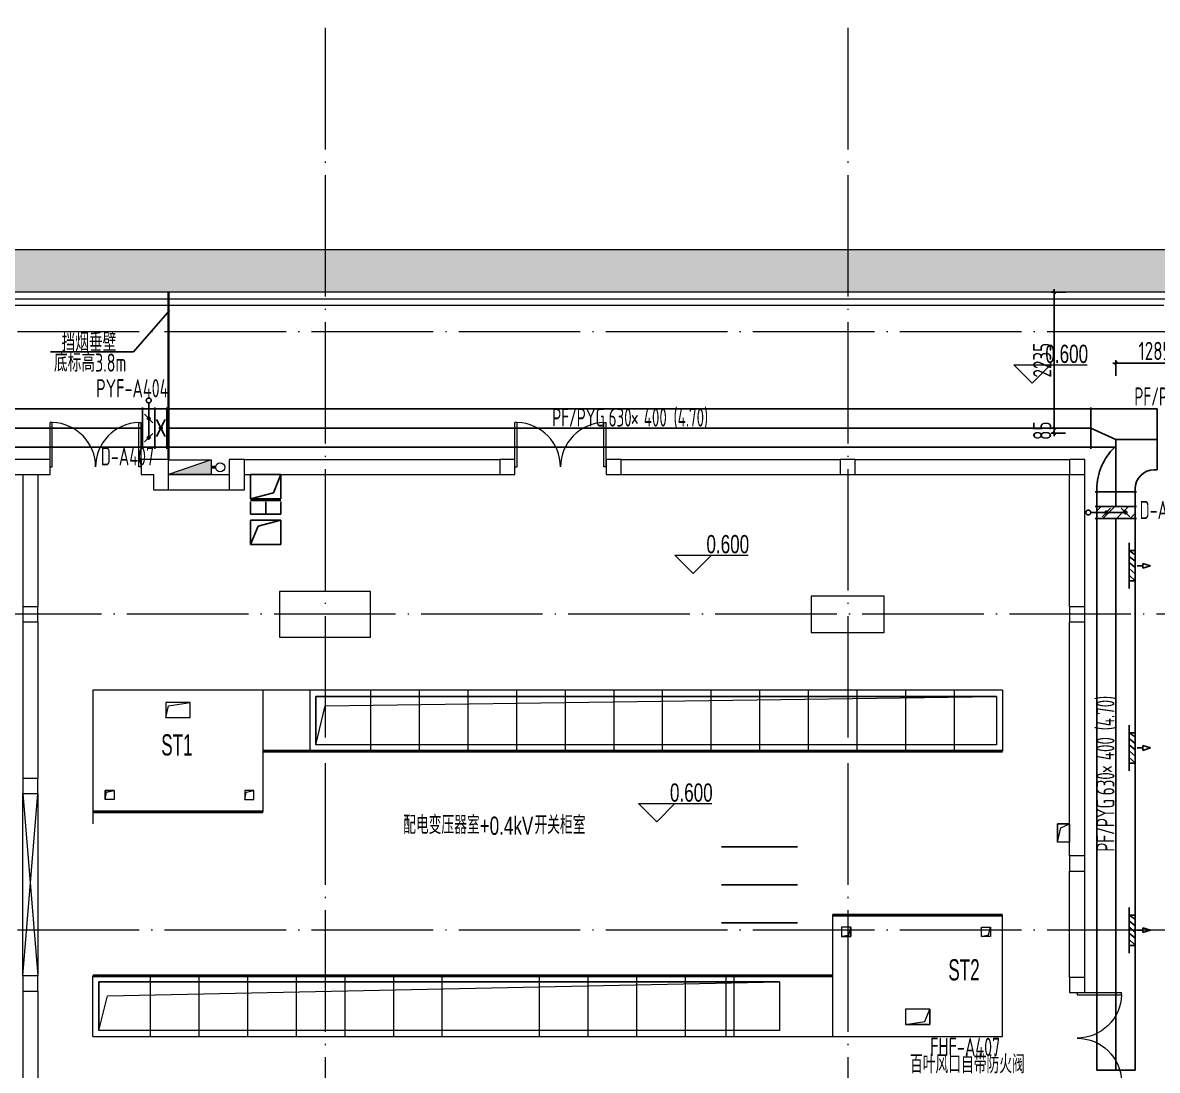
# Model space of a CAD drawing. Extents: x 13114849 to 13479250, y 160225 to 278773.
# Drawn here: x 13210922 to 13229592, y 192405 to 209646 of the extents above; entities that cross this region are included whole.
import ezdxf

# ---------------------------------------------------------------- set-up
doc = ezdxf.new("R2010")
doc.units = 0
doc.header["$LTSCALE"] = 1000
doc.header["$MEASUREMENT"] = 0
doc.linetypes.add('CENTER2', pattern=[28.575, 19.05, -3.175, 3.175, -3.175])
doc.linetypes.add('DOTE', pattern=[2.42, 2, -0.2, 0.02, -0.2])
for name, color, linetype in [('DUCT-X-P标注', 7, 'Continuous'), ('DUCT-X-P风口', 7, 'Continuous'), ('DUCT-X-S标注', 7, 'Continuous'), ('DUCT-X-YP中心线', 5, 'CENTER2'), ('DUCT-X-YP标注', 7, 'Continuous'), ('DUCT-X-YP法兰', 2, 'Continuous'), ('DUCT-X-YP管', 31, 'Continuous'), ('DUCT-X-YP管端线', 2, 'Continuous'), ('DUCT-X-YP阀门', 7, 'Continuous'), ('Hvac-Hide', 8, 'Continuous')]:
    doc.layers.add(name, color=color, linetype=linetype)
doc.layers.add('建筑底图', color=8, linetype='Continuous', lineweight=13)
doc.styles.add('67', font='gbenor.shx', dxfattribs={"width": 0.7, "bigfont": 'hztxt.shx'})
doc.styles.add('C', font='HZTXT_E', dxfattribs={"width": 0.7, "bigfont": 'HZTXT'})
doc.styles.add('du', font='gbenor.shx', dxfattribs={"width": 0.8, "bigfont": 'hztxt.shx'})
doc.dimstyles.new('67', dxfattribs={"dimscale": 100, "dimtxt": 3, "dimasz": 0.5, "dimexe": 0.5, "dimexo": 2, "dimgap": 0.5, "dimtad": 2, "dimdec": 0, "dimrnd": 5, "dimzin": 0, "dimdsep": 46, "dimtxsty": 'du', "dimblk": 'ARCHTICK', "dimcen": 0, "dimdle": 0.5, "dimclrd": 256, "dimclre": 256, "dimclrt": 256, "dimazin": 0, "dimtfac": 1, "dimtdec": 0, "dimtix": 1, "dimtmove": 2, "dimatfit": 3, "dimfxl": 1, "dimtolj": 1, "dimtzin": 0, "dimlwd": -1, "dimlwe": -1, "dimarcsym": 0})

# ---------------------------------------------------------------- blocks, each defined once
blk = doc.blocks.new('$风口$00000154')
for p, q in [((150, 300), (150, -300)), ((0, 200), (150, 200)), ((0, 200), (0, -200)), ((0, 197), (150, 123)), ((-194, 31), (-378, 0)), ((-194, -31), (-194, 31)), ((0, 106), (150, 37)), ((0, 24), (150, -43)), ((-194, -31), (-378, 0)), ((-50, 0), (-194, 0)), ((0, -59), (150, -123)), ((0, -145), (145, -200)), ((0, -200), (150, -200))]:
    blk.add_line(p, q)
blk = doc.blocks.new('_ArchTick')
at = {"color": 0, "linetype": 'ByBlock', "const_width": 0.4}
blk.add_lwpolyline([(-0.5, -0.5), (0.5, 0.5)], dxfattribs=at)
blk = doc.blocks.new('*D117')
at = {"layer": 'DUCT-X-YP标注', "transparency": 16777216}
for p, q in [((13228912, 203836), (13228912, 204094)), ((13230197, 203836), (13230197, 204094)), ((13228862, 204044), (13230247, 204044))]:
    blk.add_line(p, q, dxfattribs=at)
at = {"layer": 'DUCT-X-YP标注', "transparency": 16777216, "xscale": 50, "yscale": 50, "zscale": 50, "rotation": 180}
blk.add_blockref('_ArchTick', (13228912, 204044), dxfattribs=at)
at = {"layer": 'DUCT-X-YP标注', "transparency": 16777216, "xscale": 50, "yscale": 50, "zscale": 50}
blk.add_blockref('_ArchTick', (13230197, 204044), dxfattribs=at)
at = {"layer": 'DUCT-X-YP标注', "transparency": 16777216, "insert": (13229555, 204244), "char_height": 300, "attachment_point": 5, "style": 'du'}
blk.add_mtext('\\A1;1285', dxfattribs=at)
blk = doc.blocks.new('*D116')
at = {"layer": 'DUCT-X-YP标注', "transparency": 16777216}
for p, q in [((13228082, 202974), (13227848, 202974)), ((13227898, 202974), (13227898, 203024)), ((13227898, 202974), (13227898, 202889)), ((13228081, 202889), (13227848, 202889)), ((13227898, 202889), (13227898, 202839))]:
    blk.add_line(p, q, dxfattribs=at)
at = {"layer": 'DUCT-X-YP标注', "transparency": 16777216, "xscale": 50, "yscale": 50, "zscale": 50}
for p, rotation in [((13227898, 202974), 270), ((13227898, 202889), 90)]:
    blk.add_blockref('_ArchTick', p, dxfattribs=dict(at, rotation=rotation))
at = {"layer": 'DUCT-X-YP标注', "transparency": 16777216, "insert": (13227698, 202931), "char_height": 300, "attachment_point": 5, "rotation": 90, "style": 'du'}
blk.add_mtext('\\A1;85', dxfattribs=at)
blk = doc.blocks.new('*D115')
at = {"layer": 'DUCT-X-YP标注', "transparency": 16777216}
for p, q in [((13228082, 205210), (13227848, 205210)), ((13227898, 205260), (13227898, 202924)), ((13228082, 202974), (13227848, 202974))]:
    blk.add_line(p, q, dxfattribs=at)
at = {"layer": 'DUCT-X-YP标注', "transparency": 16777216, "xscale": 50, "yscale": 50, "zscale": 50}
for p, rotation in [((13227898, 205210), 90), ((13227898, 202974), 270)]:
    blk.add_blockref('_ArchTick', p, dxfattribs=dict(at, rotation=rotation))
at = {"layer": 'DUCT-X-YP标注', "transparency": 16777216, "insert": (13227698, 204092), "char_height": 300, "attachment_point": 5, "rotation": 90, "style": 'du'}
blk.add_mtext('\\A1;2235', dxfattribs=at)
blk = doc.blocks.new('_FZH')
blk.add_lwpolyline([(-0.5, -0.5), (0.5, -0.5), (0.5, 0.5), (-0.5, 0.5)], close=True)
blk = doc.blocks.new('$DorLib2D$00000002')
for p, q in [((-0.5, 0), (-0.5, 0.4875)), ((-0.475, 0.4875), (-0.5, 0.4875)), ((-0.475, 0), (-0.475, 0.4875)), ((0.475, 0), (0.475, 0.4875)), ((0.475, 0.4875), (0.5, 0.4875)), ((0.5, 0), (0.5, 0.4875)), ((-0.5, 0), (-0.475, 0)), ((0.5, 0), (0.475, 0))]:
    blk.add_line(p, q)
at = {"lineweight": 13}
for centre, start, end in [((-0.4875, 0), 0, 88.53072), ((0.4875, 0), 91.46928, 180)]:
    blk.add_arc(centre, 0.4875, start, end, dxfattribs=at)
blk = doc.blocks.new('3#消火栓')
at = {"ltscale": 3.5}
blk.add_hatch(color=256, dxfattribs=at).paths.add_polyline_path([(-350, 240), (-350, 0), (350, 240)])
blk.add_line((-350, 0), (350, 240))
blk.add_lwpolyline([(-350, 240), (350, 240), (350, 0), (-350, 0)], close=True)
at = {"const_width": 50}
blk.add_lwpolyline([(-350, 120), (-425, 120)], dxfattribs=at)
blk.add_circle((-500, 120), 75)

msp = doc.modelspace()

# ---------------------------------------------------------------- hatches: boundary and pattern name
at = {"layer": 'DUCT-X-YP管'}
h = msp.add_hatch(dxfattribs=at)
h.set_pattern_fill('ANSI31', color=8, scale=100)
h.set_pattern_definition([(45, (0, 0), (-112.2532015, 112.2532015), [])])
h.paths.add_polyline_path([(13229227.4, 201686.3), (13228597.4, 201686.3), (13228597.4, 201486.3), (13229227.4, 201486.3)])
at = {"layer": '建筑底图'}
h = msp.add_hatch(dxfattribs=at)
h.set_pattern_fill('钢筋混凝土', color=8, scale=100, style=0)
h.set_pattern_definition([(45, (793255.26, 8e-09), (-176.7766953, 176.7766953), []), (50, (793255.26, 8e-09), (717.260183, -62.752135), [75, -825]), (355, (793255.26, 8e-09), (-138.751334, 752.192134), [60, -660]), (100.4514, (793315, -5.2), (578.50938, 689.439542), [63.74019, -701.14211]), (46.1842, (793255.26, 200), (1067.24105, -165.519014), [112.5, -1237.5]), (96.6356, (793344.2, 186.2), (934.662706, 974.11787), [95.61029, -1051.713]), (351.1842, (793255.3, 200), (934.66195, 974.1186), [90, -990]), (21, (793355.26, 150), (596.907052, -402.61889), [75, -825]), (326, (793355.26, 150), (243.31533, 725.150045), [60, -660]), (71.4514, (793405, 116.45), (840.22263, 322.530497), [63.74019, -701.14211]), (37.5, (793255.26, 8e-09), (12.1598553, 332.893854), [0, -652, 0, -670, 0, -662.5]), (7.5, (793255.26, 8e-09), (263.069537, 394.411712), [0, -382, 0, -637, 0, -252.5]), (327.5, (793032.26, 8e-09), (533.822436, -22.554872), [0, -250, 0, -780, 0, -1035]), (317.5, (792932.26, 8e-09), (583.18617, 100.104982), [0, -325, 0, -518, 0, -735])])
h.paths.add_polyline_path([(13207597.4, 207459.5), (13191797.4, 207459.5), (13191797.4, 206759.5), (13206897.4, 206759.5), (13206897.4, 205209.5), (13237197.4, 205209.5), (13237197.4, 205909.5), (13207597.4, 205909.5)])

# ---------------------------------------------------------------- linework, layer by layer
at = {"layer": 'DUCT-X-S标注', "const_width": 35}
msp.add_lwpolyline([(13213322.4, 205209.5), (13213322.4, 202459.5)], dxfattribs=at)
at = {"layer": 'DUCT-X-S标注'}
msp.add_lwpolyline([(13211381.6, 204227.3), (13212744.3, 204227.3), (13213340.5, 204912.3)], dxfattribs=at)
at = {"layer": 'DUCT-X-YP中心线'}
for p, q in [((13205318.7, 202973.9), (13212896.1, 202973.9)), ((13213296.7, 202973.9), (13228497.2, 202973.9)), ((13228912.4, 202788.9), (13228497.4, 202973.9)), ((13228912.4, 202788.9), (13228912.4, 201923.9)), ((13229592.4, 202788.9), (13228912.4, 202788.9)), ((13228912.4, 201686.5), (13228912.4, 201923.7)), ((13228912.4, 192404.9), (13228912.4, 201486.1))]:
    msp.add_line(p, q, dxfattribs=at)
at = {"layer": 'DUCT-X-YP法兰'}
for p, q in [((13212896.2, 203313.9), (13212896.2, 202633.9)), ((13213096.4, 203313.9), (13213096.4, 202633.9)), ((13213296.6, 203313.9), (13213296.6, 202633.9)), ((13228497.3, 203313.9), (13228497.3, 202633.9)), ((13228572.4, 201923.8), (13229252.4, 201923.8)), ((13228572.4, 201686.4), (13229252.4, 201686.4)), ((13228572.4, 201486.2), (13229252.4, 201486.2))]:
    msp.add_line(p, q, dxfattribs=at)
at = {"layer": 'DUCT-X-YP管'}
for p, q in [((13212896.1, 203288.9), (13205318.7, 203288.9)), ((13212896.1, 202658.9), (13212896.1, 203288.9)), ((13212896.3, 203289.1), (13213096.3, 203289.1)), ((13213096.5, 203288.9), (13213296.5, 203288.9)), ((13213296.7, 203288.9), (13213296.7, 202658.9)), ((13228497.2, 203288.9), (13213296.7, 203288.9)), ((13228497.2, 202658.9), (13228497.2, 203288.9)), ((13228497.4, 203288.9), (13229542.4, 203288.9)), ((13229542.4, 203288.9), (13229592.4, 203288.9)), ((13205318.7, 202658.9), (13212896.1, 202658.9)), ((13213096.3, 202658.7), (13212896.3, 202658.7)), ((13213296.5, 202658.9), (13213096.5, 202658.9)), ((13213296.7, 202658.9), (13228497.2, 202658.9)), ((13228891.4, 202658.9), (13228497.4, 202658.9)), ((13229592.4, 202288.9), (13229542.4, 202288.9)), ((13228597.4, 201923.9), (13228597.4, 201973.9)), ((13228597.4, 201923.7), (13228597.4, 201686.5)), ((13229227.4, 201923.7), (13228597.4, 201923.7)), ((13229227.4, 201973.9), (13229227.4, 201923.9)), ((13229227.4, 201686.5), (13229227.4, 201923.7)), ((13228597.4, 201686.5), (13229227.4, 201686.5)), ((13228597.4, 201486.3), (13228597.4, 201686.3)), ((13229227.4, 201686.3), (13229227.4, 201486.3)), ((13228597.4, 201486.1), (13228597.4, 192404.9)), ((13229227.4, 201486.1), (13228597.4, 201486.1)), ((13229227.4, 192404.9), (13229227.4, 201486.1)), ((13228597.4, 192404.9), (13229227.4, 192404.9))]:
    msp.add_line(p, q, dxfattribs=at)
for radius, start in [(945, 133.54215), (315, 90)]:
    msp.add_arc((13229542.4, 201973.9), radius, start, 180, dxfattribs=at)
at = {"layer": 'DUCT-X-YP管端线'}
for p, q in [((13212896.3, 203289.1), (13212896.3, 202658.7)), ((13213096.3, 203289.1), (13213096.3, 202658.7)), ((13213096.5, 203288.9), (13213096.5, 202658.9)), ((13213296.5, 203288.9), (13213296.5, 202658.9)), ((13228497.4, 202658.9), (13228497.4, 203288.9)), ((13229592.4, 203288.9), (13229592.4, 202288.9)), ((13229227.4, 201923.9), (13228597.4, 201923.9)), ((13228597.4, 201686.3), (13229227.4, 201686.3)), ((13228597.4, 201486.3), (13229227.4, 201486.3))]:
    msp.add_line(p, q, dxfattribs=at)
at = {"layer": 'DUCT-X-YP阀门'}
for p, q in [((13212957.2, 203437.4), (13212956.4, 203431.9)), ((13212956.4, 203431.9), (13212956.4, 203426.3)), ((13212956.4, 203426.3), (13212957.2, 203420.8)), ((13212958.7, 203442.8), (13212957.2, 203437.4)), ((13212957.2, 203420.8), (13212958.7, 203415.4)), ((13212961, 203447.9), (13212958.7, 203442.8)), ((13212958.7, 203415.4), (13212961, 203410.3)), ((13212963.9, 203452.6), (13212961, 203447.9)), ((13212961, 203410.3), (13212963.9, 203405.6)), ((13212967.5, 203456.9), (13212963.9, 203452.6)), ((13212963.9, 203405.6), (13212967.5, 203401.3)), ((13212971.7, 203460.6), (13212967.5, 203456.9)), ((13212967.5, 203401.3), (13212971.7, 203397.6)), ((13212976.3, 203463.7), (13212971.7, 203460.6)), ((13212971.7, 203397.6), (13212976.3, 203394.4)), ((13212981.3, 203466.2), (13212976.3, 203463.7)), ((13212976.3, 203394.4), (13212981.3, 203392)), ((13212986.6, 203467.9), (13212981.3, 203466.2)), ((13212981.3, 203392), (13212986.6, 203390.3)), ((13212992.1, 203468.9), (13212986.6, 203467.9)), ((13212986.6, 203390.3), (13212992.1, 203389.3)), ((13212997.7, 203469.1), (13212992.1, 203468.9)), ((13212992.1, 203389.3), (13212997.7, 203389.1)), ((13212996.3, 203389.1), (13212996.3, 203289.1)), ((13213003.2, 203468.5), (13212997.7, 203469.1)), ((13212997.7, 203389.1), (13213003.2, 203389.7)), ((13213008.7, 203467.1), (13213003.2, 203468.5)), ((13213003.2, 203389.7), (13213008.7, 203391)), ((13213013.8, 203465), (13213008.7, 203467.1)), ((13213008.7, 203391), (13213013.8, 203393.1)), ((13213018.7, 203462.2), (13213013.8, 203465)), ((13213013.8, 203393.1), (13213018.7, 203395.9)), ((13213023.1, 203458.8), (13213018.7, 203462.2)), ((13213018.7, 203395.9), (13213023.1, 203399.4)), ((13213026.9, 203454.8), (13213023.1, 203458.8)), ((13213023.1, 203399.4), (13213026.9, 203403.4)), ((13213030.2, 203450.3), (13213026.9, 203454.8)), ((13213026.9, 203403.4), (13213030.2, 203407.9)), ((13213032.8, 203445.4), (13213030.2, 203450.3)), ((13213030.2, 203407.9), (13213032.8, 203412.8)), ((13213034.8, 203440.1), (13213032.8, 203445.4)), ((13213032.8, 203412.8), (13213034.8, 203418.1)), ((13213035.9, 203434.7), (13213034.8, 203440.1)), ((13213034.8, 203418.1), (13213035.9, 203423.5)), ((13213036.3, 203429.1), (13213035.9, 203434.7)), ((13213035.9, 203423.5), (13213036.3, 203429.1)), ((13213066.3, 203061.5), (13212926.3, 203201.5)), ((13212974.5, 203135.6), (13212974.1, 203131.5)), ((13212974.1, 203131.5), (13212974.5, 203127.4)), ((13212975.6, 203139.5), (13212974.5, 203135.6)), ((13212977.5, 203143.2), (13212975.6, 203139.5)), ((13212979.9, 203146.4), (13212977.5, 203143.2)), ((13212982.9, 203149.2), (13212979.9, 203146.4)), ((13212981.7, 203134.8), (13212981.3, 203131.5)), ((13212981.3, 203131.5), (13212981.7, 203128.2)), ((13212982.8, 203138), (13212981.7, 203134.8)), ((13212984.6, 203140.9), (13212982.8, 203138)), ((13212986.4, 203151.3), (13212982.9, 203149.2)), ((13212986.9, 203143.2), (13212984.6, 203140.9)), ((13212986.5, 203135.8), (13212985.7, 203133)), ((13212985.7, 203133), (13212985.7, 203130)), ((13212990.2, 203152.8), (13212986.4, 203151.3)), ((13212988, 203138.3), (13212986.5, 203135.8)), ((13212989.8, 203145), (13212986.9, 203143.2)), ((13212990.1, 203140.3), (13212988, 203138.3)), ((13212993, 203146.1), (13212989.8, 203145)), ((13212992.7, 203141.6), (13212990.1, 203140.3)), ((13212994.3, 203153.6), (13212990.2, 203152.8)), ((13212995.6, 203142.2), (13212992.7, 203141.6)), ((13212996.3, 203146.5), (13212993, 203146.1)), ((13212998.3, 203153.6), (13212994.3, 203153.6)), ((13212998.5, 203142), (13212995.6, 203142.2)), ((13212996.3, 203289.1), (13212996.3, 202973.9)), ((13212999.6, 203146.1), (13212996.3, 203146.5)), ((13212996.3, 203131.5), (13212996.3, 202816.3)), ((13213002.4, 203152.8), (13212998.3, 203153.6)), ((13213001.2, 203141), (13212998.5, 203142)), ((13213002.8, 203145), (13212999.6, 203146.1)), ((13213003.6, 203139.3), (13213001.2, 203141)), ((13213006.2, 203151.3), (13213002.4, 203152.8)), ((13213005.7, 203143.2), (13213002.8, 203145)), ((13213005.5, 203137.1), (13213003.6, 203139.3)), ((13213006.6, 203134.4), (13213005.5, 203137.1)), ((13213008, 203140.9), (13213005.7, 203143.2)), ((13213009.7, 203149.2), (13213006.2, 203151.3)), ((13213007, 203131.5), (13213006.6, 203134.4)), ((13213006.6, 203128.6), (13213007, 203131.5)), ((13213009.8, 203138), (13213008, 203140.9)), ((13213012.7, 203146.4), (13213009.7, 203149.2)), ((13213010.9, 203134.8), (13213009.8, 203138)), ((13213011.3, 203131.5), (13213010.9, 203134.8)), ((13213010.9, 203128.2), (13213011.3, 203131.5)), ((13213015.1, 203143.2), (13213012.7, 203146.4)), ((13213017, 203139.5), (13213015.1, 203143.2)), ((13213018.1, 203135.6), (13213017, 203139.5)), ((13213018.5, 203131.5), (13213018.1, 203135.6)), ((13213018.1, 203127.4), (13213018.5, 203131.5)), ((13212974.5, 203127.4), (13212975.6, 203123.5)), ((13212975.6, 203123.5), (13212977.5, 203119.8)), ((13212977.5, 203119.8), (13212979.9, 203116.6)), ((13212979.9, 203116.6), (13212982.9, 203113.8)), ((13212981.7, 203128.2), (13212982.8, 203125)), ((13212982.8, 203125), (13212984.6, 203122.1)), ((13212982.9, 203113.8), (13212986.4, 203111.7)), ((13212984.6, 203122.1), (13212986.9, 203119.8)), ((13212985.7, 203130), (13212986.5, 203127.2)), ((13212986.4, 203111.7), (13212990.2, 203110.2)), ((13212986.5, 203127.2), (13212988, 203124.7)), ((13212986.9, 203119.8), (13212989.8, 203118)), ((13212988, 203124.7), (13212990.1, 203122.7)), ((13212989.8, 203118), (13212993, 203116.9)), ((13212990.1, 203122.7), (13212992.7, 203121.4)), ((13212990.2, 203110.2), (13212994.3, 203109.4)), ((13212992.7, 203121.4), (13212995.6, 203120.8)), ((13212993, 203116.9), (13212996.3, 203116.5)), ((13212994.3, 203109.4), (13212998.3, 203109.4)), ((13212995.6, 203120.8), (13212998.5, 203121)), ((13212996.3, 203116.5), (13212999.6, 203116.9)), ((13212998.3, 203109.4), (13213002.4, 203110.2)), ((13212998.5, 203121), (13213001.2, 203122)), ((13212999.6, 203116.9), (13213002.8, 203118)), ((13213001.2, 203122), (13213003.6, 203123.7)), ((13213002.4, 203110.2), (13213006.2, 203111.7)), ((13213002.8, 203118), (13213005.7, 203119.8)), ((13213003.6, 203123.7), (13213005.5, 203125.9)), ((13213005.5, 203125.9), (13213006.6, 203128.6)), ((13213005.7, 203119.8), (13213008, 203122.1)), ((13213006.2, 203111.7), (13213009.7, 203113.8)), ((13213008, 203122.1), (13213009.8, 203125)), ((13213009.7, 203113.8), (13213012.7, 203116.6)), ((13213009.8, 203125), (13213010.9, 203128.2)), ((13213012.7, 203116.6), (13213015.1, 203119.8)), ((13213015.1, 203119.8), (13213017, 203123.5)), ((13213017, 203123.5), (13213018.1, 203127.4)), ((13213266.6, 202834), (13213126.4, 203113.9)), ((13213266.5, 203113.9), (13213126.5, 202833.9)), ((13213174.7, 202978), (13213174.3, 202973.9)), ((13213174.3, 202973.9), (13213174.7, 202969.8)), ((13213175.8, 202981.9), (13213174.7, 202978)), ((13213174.7, 202969.8), (13213175.8, 202965.9)), ((13213177.7, 202985.6), (13213175.8, 202981.9)), ((13213175.8, 202965.9), (13213177.7, 202962.2)), ((13213180.1, 202988.8), (13213177.7, 202985.6)), ((13213177.7, 202962.2), (13213180.1, 202959)), ((13213183.1, 202991.6), (13213180.1, 202988.8)), ((13213180.1, 202959), (13213183.1, 202956.2)), ((13213181.9, 202977.3), (13213181.5, 202973.9)), ((13213181.5, 202973.9), (13213181.9, 202970.6)), ((13213183, 202980.4), (13213181.9, 202977.3)), ((13213181.9, 202970.6), (13213183, 202967.4)), ((13213184.8, 202983.3), (13213183, 202980.4)), ((13213183, 202967.4), (13213184.8, 202964.6)), ((13213186.6, 202993.7), (13213183.1, 202991.6)), ((13213183.1, 202956.2), (13213186.6, 202954.1)), ((13213187.1, 202985.6), (13213184.8, 202983.3)), ((13213184.8, 202964.6), (13213187.1, 202962.2)), ((13213186.7, 202978.2), (13213185.9, 202975.4)), ((13213185.9, 202975.4), (13213185.9, 202972.5)), ((13213185.9, 202972.5), (13213186.7, 202969.6)), ((13213190.4, 202995.2), (13213186.6, 202993.7)), ((13213186.6, 202954.1), (13213190.4, 202952.6)), ((13213188.2, 202980.7), (13213186.7, 202978.2)), ((13213186.7, 202969.6), (13213188.2, 202967.1)), ((13213190, 202987.4), (13213187.1, 202985.6)), ((13213187.1, 202962.2), (13213190, 202960.4)), ((13213190.3, 202982.7), (13213188.2, 202980.7)), ((13213188.2, 202967.1), (13213190.3, 202965.1)), ((13213193.2, 202988.5), (13213190, 202987.4)), ((13213190, 202960.4), (13213193.2, 202959.3)), ((13213192.9, 202984), (13213190.3, 202982.7)), ((13213190.3, 202965.1), (13213192.9, 202963.8)), ((13213194.5, 202996), (13213190.4, 202995.2)), ((13213190.4, 202952.6), (13213194.5, 202951.9)), ((13213195.8, 202984.6), (13213192.9, 202984)), ((13213192.9, 202963.8), (13213195.8, 202963.2)), ((13213196.5, 202988.9), (13213193.2, 202988.5)), ((13213193.2, 202959.3), (13213196.5, 202958.9)), ((13213198.5, 202996), (13213194.5, 202996)), ((13213194.5, 202951.9), (13213198.5, 202951.9)), ((13213198.7, 202984.4), (13213195.8, 202984.6)), ((13213195.8, 202963.2), (13213198.7, 202963.4)), ((13213199.8, 202988.5), (13213196.5, 202988.9)), ((13213196.5, 202958.9), (13213199.8, 202959.3)), ((13213202.6, 202995.2), (13213198.5, 202996)), ((13213198.5, 202951.9), (13213202.6, 202952.6)), ((13213201.4, 202983.4), (13213198.7, 202984.4)), ((13213198.7, 202963.4), (13213201.4, 202964.4)), ((13213203, 202987.4), (13213199.8, 202988.5)), ((13213199.8, 202959.3), (13213203, 202960.4)), ((13213203.8, 202981.8), (13213201.4, 202983.4)), ((13213201.4, 202964.4), (13213203.8, 202966.1)), ((13213206.4, 202993.7), (13213202.6, 202995.2)), ((13213202.6, 202952.6), (13213206.4, 202954.1)), ((13213205.9, 202985.6), (13213203, 202987.4)), ((13213203, 202960.4), (13213205.9, 202962.2)), ((13213205.7, 202979.5), (13213203.8, 202981.8)), ((13213203.8, 202966.1), (13213205.7, 202968.3)), ((13213206.8, 202976.8), (13213205.7, 202979.5)), ((13213205.7, 202968.3), (13213206.8, 202971)), ((13213208.2, 202983.3), (13213205.9, 202985.6)), ((13213205.9, 202962.2), (13213208.2, 202964.6)), ((13213209.9, 202991.6), (13213206.4, 202993.7)), ((13213206.4, 202954.1), (13213209.9, 202956.2)), ((13213207.2, 202973.9), (13213206.8, 202976.8)), ((13213206.8, 202971), (13213207.2, 202973.9)), ((13213210, 202980.4), (13213208.2, 202983.3)), ((13213208.2, 202964.6), (13213210, 202967.4)), ((13213212.9, 202988.8), (13213209.9, 202991.6)), ((13213209.9, 202956.2), (13213212.9, 202959)), ((13213211.1, 202977.3), (13213210, 202980.4)), ((13213210, 202967.4), (13213211.1, 202970.6)), ((13213211.5, 202973.9), (13213211.1, 202977.3)), ((13213211.1, 202970.6), (13213211.5, 202973.9)), ((13213215.3, 202985.6), (13213212.9, 202988.8)), ((13213212.9, 202959), (13213215.3, 202962.2)), ((13213217.2, 202981.9), (13213215.3, 202985.6)), ((13213215.3, 202962.2), (13213217.2, 202965.9)), ((13213218.3, 202978), (13213217.2, 202981.9)), ((13213217.2, 202965.9), (13213218.3, 202969.8)), ((13213218.7, 202973.9), (13213218.3, 202978)), ((13213218.3, 202969.8), (13213218.7, 202973.9)), ((13213066.3, 202886.3), (13212926.3, 202746.3)), ((13212974.5, 202820.4), (13212974.1, 202816.3)), ((13212974.1, 202816.3), (13212974.5, 202812.3)), ((13212975.6, 202824.3), (13212974.5, 202820.4)), ((13212974.5, 202812.3), (13212975.6, 202808.3)), ((13212977.5, 202828), (13212975.6, 202824.3)), ((13212975.6, 202808.3), (13212977.5, 202804.7)), ((13212979.9, 202831.3), (13212977.5, 202828)), ((13212977.5, 202804.7), (13212979.9, 202801.4)), ((13212982.9, 202834), (13212979.9, 202831.3)), ((13212979.9, 202801.4), (13212982.9, 202798.6)), ((13212981.7, 202819.7), (13212981.3, 202816.3)), ((13212981.3, 202816.3), (13212981.7, 202813)), ((13212982.8, 202822.8), (13212981.7, 202819.7)), ((13212981.7, 202813), (13212982.8, 202809.8)), ((13212984.6, 202825.7), (13212982.8, 202822.8)), ((13212982.8, 202809.8), (13212984.6, 202807)), ((13212986.4, 202836.2), (13212982.9, 202834)), ((13212982.9, 202798.6), (13212986.4, 202796.5)), ((13212986.9, 202828.1), (13212984.6, 202825.7)), ((13212984.6, 202807), (13212986.9, 202804.6)), ((13212986.5, 202820.6), (13212985.7, 202817.8)), ((13212985.7, 202817.8), (13212985.7, 202814.9)), ((13212985.7, 202814.9), (13212986.5, 202812.1)), ((13212990.2, 202837.6), (13212986.4, 202836.2)), ((13212986.4, 202796.5), (13212990.2, 202795)), ((13212988, 202823.1), (13212986.5, 202820.6)), ((13212986.5, 202812.1), (13212988, 202809.6)), ((13212989.8, 202829.8), (13212986.9, 202828.1)), ((13212986.9, 202804.6), (13212989.8, 202802.8)), ((13212990.1, 202825.1), (13212988, 202823.1)), ((13212988, 202809.6), (13212990.1, 202807.6)), ((13212993, 202831), (13212989.8, 202829.8)), ((13212989.8, 202802.8), (13212993, 202801.7)), ((13212992.7, 202826.4), (13212990.1, 202825.1)), ((13212990.1, 202807.6), (13212992.7, 202806.2)), ((13212994.3, 202838.4), (13212990.2, 202837.6)), ((13212990.2, 202795), (13212994.3, 202794.3)), ((13212995.6, 202827), (13212992.7, 202826.4)), ((13212992.7, 202806.2), (13212995.6, 202805.6)), ((13212996.3, 202831.3), (13212993, 202831)), ((13212993, 202801.7), (13212996.3, 202801.3)), ((13212998.3, 202838.4), (13212994.3, 202838.4)), ((13212994.3, 202794.3), (13212998.3, 202794.3)), ((13212998.5, 202826.8), (13212995.6, 202827)), ((13212995.6, 202805.6), (13212998.5, 202805.8)), ((13212999.6, 202831), (13212996.3, 202831.3)), ((13212996.3, 202801.3), (13212999.6, 202801.7)), ((13213002.4, 202837.6), (13212998.3, 202838.4)), ((13212998.3, 202794.3), (13213002.4, 202795)), ((13213001.2, 202825.9), (13212998.5, 202826.8)), ((13212998.5, 202805.8), (13213001.2, 202806.8)), ((13213002.8, 202829.8), (13212999.6, 202831)), ((13212999.6, 202801.7), (13213002.8, 202802.8)), ((13213003.6, 202824.2), (13213001.2, 202825.9)), ((13213001.2, 202806.8), (13213003.6, 202808.5)), ((13213006.2, 202836.2), (13213002.4, 202837.6)), ((13213002.4, 202795), (13213006.2, 202796.5)), ((13213005.7, 202828.1), (13213002.8, 202829.8)), ((13213002.8, 202802.8), (13213005.7, 202804.6)), ((13213005.5, 202821.9), (13213003.6, 202824.2)), ((13213003.6, 202808.5), (13213005.5, 202810.8)), ((13213006.6, 202819.2), (13213005.5, 202821.9)), ((13213005.5, 202810.8), (13213006.6, 202813.4)), ((13213008, 202825.7), (13213005.7, 202828.1)), ((13213005.7, 202804.6), (13213008, 202807)), ((13213009.7, 202834), (13213006.2, 202836.2)), ((13213006.2, 202796.5), (13213009.7, 202798.6)), ((13213007, 202816.3), (13213006.6, 202819.2)), ((13213006.6, 202813.4), (13213007, 202816.3)), ((13213009.8, 202822.8), (13213008, 202825.7)), ((13213008, 202807), (13213009.8, 202809.8)), ((13213012.7, 202831.3), (13213009.7, 202834)), ((13213009.7, 202798.6), (13213012.7, 202801.4)), ((13213010.9, 202819.7), (13213009.8, 202822.8)), ((13213009.8, 202809.8), (13213010.9, 202813)), ((13213011.3, 202816.3), (13213010.9, 202819.7)), ((13213010.9, 202813), (13213011.3, 202816.3)), ((13213015.1, 202828), (13213012.7, 202831.3)), ((13213012.7, 202801.4), (13213015.1, 202804.7)), ((13213017, 202824.3), (13213015.1, 202828)), ((13213015.1, 202804.7), (13213017, 202808.3)), ((13213018.1, 202820.4), (13213017, 202824.3)), ((13213017, 202808.3), (13213018.1, 202812.3)), ((13213018.5, 202816.3), (13213018.1, 202820.4)), ((13213018.1, 202812.3), (13213018.5, 202816.3)), ((13228824.9, 201656.3), (13228684.9, 201516.3)), ((13228999.9, 201656.3), (13229139.9, 201516.3)), ((13228418, 201593.2), (13228417.4, 201587.7)), ((13228417.4, 201587.7), (13228417.6, 201582.1)), ((13228417.6, 201582.1), (13228418.6, 201576.6)), ((13228419.4, 201598.7), (13228418, 201593.2)), ((13228418.6, 201576.6), (13228420.3, 201571.3)), ((13228421.4, 201603.8), (13228419.4, 201598.7)), ((13228420.3, 201571.3), (13228422.8, 201566.3)), ((13228424.2, 201608.7), (13228421.4, 201603.8)), ((13228422.8, 201566.3), (13228425.9, 201561.7)), ((13228427.7, 201613.1), (13228424.2, 201608.7)), ((13228425.9, 201561.7), (13228429.6, 201557.5)), ((13228431.7, 201616.9), (13228427.7, 201613.1)), ((13228429.6, 201557.5), (13228433.9, 201553.9)), ((13228436.2, 201620.2), (13228431.7, 201616.9)), ((13228433.9, 201553.9), (13228438.6, 201551)), ((13228441.1, 201622.8), (13228436.2, 201620.2)), ((13228438.6, 201551), (13228443.7, 201548.7)), ((13228446.4, 201624.8), (13228441.1, 201622.8)), ((13228443.7, 201548.7), (13228449.1, 201547.2)), ((13228451.8, 201625.9), (13228446.4, 201624.8)), ((13228449.1, 201547.2), (13228454.6, 201546.4)), ((13228457.4, 201626.3), (13228451.8, 201625.9)), ((13228454.6, 201546.4), (13228460.2, 201546.4)), ((13228463, 201625.9), (13228457.4, 201626.3)), ((13228460.2, 201546.4), (13228465.7, 201547.2)), ((13228468.4, 201624.8), (13228463, 201625.9)), ((13228465.7, 201547.2), (13228471.1, 201548.7)), ((13228473.7, 201622.8), (13228468.4, 201624.8)), ((13228471.1, 201548.7), (13228476.2, 201551)), ((13228478.6, 201620.2), (13228473.7, 201622.8)), ((13228476.2, 201551), (13228480.9, 201553.9)), ((13228483.1, 201616.9), (13228478.6, 201620.2)), ((13228480.9, 201553.9), (13228485.2, 201557.5)), ((13228487.1, 201613.1), (13228483.1, 201616.9)), ((13228485.2, 201557.5), (13228488.9, 201561.7)), ((13228490.6, 201608.7), (13228487.1, 201613.1)), ((13228488.9, 201561.7), (13228492, 201566.3)), ((13228493.3, 201603.8), (13228490.6, 201608.7)), ((13228492, 201566.3), (13228494.5, 201571.3)), ((13228495.4, 201598.7), (13228493.3, 201603.8)), ((13228494.5, 201571.3), (13228496.2, 201576.6)), ((13228496.8, 201593.2), (13228495.4, 201598.7)), ((13228496.2, 201576.6), (13228497.2, 201582.1)), ((13228497.4, 201587.7), (13228496.8, 201593.2)), ((13228497.2, 201582.1), (13228497.4, 201587.7)), ((13228497.4, 201586.3), (13228597.4, 201586.3)), ((13228597.4, 201586.3), (13228912.4, 201586.3)), ((13228733.6, 201592.4), (13228732.8, 201588.3)), ((13228732.8, 201588.3), (13228732.8, 201584.3)), ((13228732.8, 201584.3), (13228733.6, 201580.2)), ((13228735.1, 201596.2), (13228733.6, 201592.4)), ((13228733.6, 201580.2), (13228735.1, 201576.4)), ((13228737.2, 201599.7), (13228735.1, 201596.2)), ((13228735.1, 201576.4), (13228737.2, 201572.9)), ((13228740, 201602.7), (13228737.2, 201599.7)), ((13228737.2, 201572.9), (13228740, 201569.9)), ((13228740.3, 201589.6), (13228739.9, 201586.3)), ((13228739.9, 201586.3), (13228740.3, 201583)), ((13228743.2, 201605.1), (13228740, 201602.7)), ((13228740, 201569.9), (13228743.2, 201567.5)), ((13228741.4, 201592.8), (13228740.3, 201589.6)), ((13228740.3, 201583), (13228741.4, 201579.8)), ((13228743.2, 201595.7), (13228741.4, 201592.8)), ((13228741.4, 201579.8), (13228743.2, 201576.9)), ((13228746.9, 201607), (13228743.2, 201605.1)), ((13228745.5, 201598), (13228743.2, 201595.7)), ((13228743.2, 201576.9), (13228745.5, 201574.6)), ((13228743.2, 201567.5), (13228746.9, 201565.6)), ((13228744.4, 201588.5), (13228744.2, 201585.6)), ((13228744.2, 201585.6), (13228744.8, 201582.7)), ((13228745.4, 201591.2), (13228744.4, 201588.5)), ((13228744.8, 201582.7), (13228746.1, 201580.1)), ((13228747, 201593.6), (13228745.4, 201591.2)), ((13228748.4, 201599.8), (13228745.5, 201598)), ((13228745.5, 201574.6), (13228748.4, 201572.8)), ((13228746.1, 201580.1), (13228748.1, 201578)), ((13228750.8, 201608.1), (13228746.9, 201607)), ((13228746.9, 201565.6), (13228750.8, 201564.5)), ((13228749.3, 201595.5), (13228747, 201593.6)), ((13228748.1, 201578), (13228750.6, 201576.5)), ((13228751.6, 201600.9), (13228748.4, 201599.8)), ((13228748.4, 201572.8), (13228751.6, 201571.7)), ((13228752, 201596.6), (13228749.3, 201595.5)), ((13228750.6, 201576.5), (13228753.4, 201575.7)), ((13228754.9, 201608.5), (13228750.8, 201608.1)), ((13228750.8, 201564.5), (13228754.9, 201564.1)), ((13228754.9, 201601.3), (13228751.6, 201600.9)), ((13228751.6, 201571.7), (13228754.9, 201571.3)), ((13228754.9, 201597), (13228752, 201596.6)), ((13228753.4, 201575.7), (13228756.4, 201575.7)), ((13228759, 201608.1), (13228754.9, 201608.5)), ((13228758.2, 201600.9), (13228754.9, 201601.3)), ((13228757.8, 201596.6), (13228754.9, 201597)), ((13228754.9, 201586.3), (13229069.9, 201586.3)), ((13228754.9, 201571.3), (13228758.2, 201571.7)), ((13228754.9, 201564.1), (13228759, 201564.5)), ((13228756.4, 201575.7), (13228759.2, 201576.5)), ((13228760.5, 201595.5), (13228757.8, 201596.6)), ((13228761.4, 201599.8), (13228758.2, 201600.9)), ((13228758.2, 201571.7), (13228761.4, 201572.8)), ((13228762.9, 201607), (13228759, 201608.1)), ((13228759, 201564.5), (13228762.9, 201565.6)), ((13228759.2, 201576.5), (13228761.7, 201578)), ((13228762.7, 201593.6), (13228760.5, 201595.5)), ((13228764.2, 201598), (13228761.4, 201599.8)), ((13228761.4, 201572.8), (13228764.2, 201574.6)), ((13228761.7, 201578), (13228763.7, 201580.1)), ((13228764.4, 201591.2), (13228762.7, 201593.6)), ((13228766.6, 201605.1), (13228762.9, 201607)), ((13228762.9, 201565.6), (13228766.6, 201567.5)), ((13228763.7, 201580.1), (13228765, 201582.7)), ((13228766.6, 201595.7), (13228764.2, 201598)), ((13228764.2, 201574.6), (13228766.6, 201576.9)), ((13228765.4, 201588.5), (13228764.4, 201591.2)), ((13228765, 201582.7), (13228765.6, 201585.6)), ((13228765.6, 201585.6), (13228765.4, 201588.5)), ((13228769.8, 201602.7), (13228766.6, 201605.1)), ((13228768.4, 201592.8), (13228766.6, 201595.7)), ((13228766.6, 201576.9), (13228768.4, 201579.8)), ((13228766.6, 201567.5), (13228769.8, 201569.9)), ((13228769.5, 201589.6), (13228768.4, 201592.8)), ((13228768.4, 201579.8), (13228769.5, 201583)), ((13228769.9, 201586.3), (13228769.5, 201589.6)), ((13228769.5, 201583), (13228769.9, 201586.3)), ((13228772.6, 201599.7), (13228769.8, 201602.7)), ((13228769.8, 201569.9), (13228772.6, 201572.9)), ((13228774.7, 201596.2), (13228772.6, 201599.7)), ((13228772.6, 201572.9), (13228774.7, 201576.4)), ((13228776.2, 201592.4), (13228774.7, 201596.2)), ((13228774.7, 201576.4), (13228776.2, 201580.2)), ((13228777, 201588.3), (13228776.2, 201592.4)), ((13228776.2, 201580.2), (13228777, 201584.3)), ((13228777, 201584.3), (13228777, 201588.3)), ((13229048.6, 201592.4), (13229047.8, 201588.3)), ((13229047.8, 201588.3), (13229047.8, 201584.3)), ((13229047.8, 201584.3), (13229048.6, 201580.2)), ((13229050.1, 201596.2), (13229048.6, 201592.4)), ((13229048.6, 201580.2), (13229050.1, 201576.4)), ((13229052.2, 201599.7), (13229050.1, 201596.2)), ((13229050.1, 201576.4), (13229052.2, 201572.9)), ((13229055, 201602.7), (13229052.2, 201599.7)), ((13229052.2, 201572.9), (13229055, 201569.9)), ((13229055.3, 201589.6), (13229054.9, 201586.3)), ((13229054.9, 201586.3), (13229055.3, 201583)), ((13229058.2, 201605.1), (13229055, 201602.7)), ((13229055, 201569.9), (13229058.2, 201567.5)), ((13229056.4, 201592.8), (13229055.3, 201589.6)), ((13229055.3, 201583), (13229056.4, 201579.8)), ((13229058.2, 201595.7), (13229056.4, 201592.8)), ((13229056.4, 201579.8), (13229058.2, 201576.9)), ((13229061.9, 201607), (13229058.2, 201605.1)), ((13229060.5, 201598), (13229058.2, 201595.7)), ((13229058.2, 201576.9), (13229060.5, 201574.6)), ((13229058.2, 201567.5), (13229061.9, 201565.6)), ((13229059.4, 201588.5), (13229059.2, 201585.6)), ((13229059.2, 201585.6), (13229059.8, 201582.7)), ((13229060.4, 201591.2), (13229059.4, 201588.5)), ((13229059.8, 201582.7), (13229061.1, 201580.1)), ((13229062, 201593.6), (13229060.4, 201591.2)), ((13229063.4, 201599.8), (13229060.5, 201598)), ((13229060.5, 201574.6), (13229063.4, 201572.8)), ((13229061.1, 201580.1), (13229063.1, 201578)), ((13229065.8, 201608.1), (13229061.9, 201607)), ((13229061.9, 201565.6), (13229065.8, 201564.5)), ((13229064.3, 201595.5), (13229062, 201593.6)), ((13229063.1, 201578), (13229065.6, 201576.5)), ((13229066.6, 201600.9), (13229063.4, 201599.8)), ((13229063.4, 201572.8), (13229066.6, 201571.7)), ((13229067, 201596.6), (13229064.3, 201595.5)), ((13229065.6, 201576.5), (13229068.4, 201575.7)), ((13229069.9, 201608.5), (13229065.8, 201608.1)), ((13229065.8, 201564.5), (13229069.9, 201564.1)), ((13229069.9, 201601.3), (13229066.6, 201600.9)), ((13229066.6, 201571.7), (13229069.9, 201571.3)), ((13229069.9, 201597), (13229067, 201596.6)), ((13229068.4, 201575.7), (13229071.4, 201575.7)), ((13229074, 201608.1), (13229069.9, 201608.5)), ((13229073.2, 201600.9), (13229069.9, 201601.3)), ((13229072.8, 201596.6), (13229069.9, 201597)), ((13229069.9, 201571.3), (13229073.2, 201571.7)), ((13229069.9, 201564.1), (13229074, 201564.5)), ((13229071.4, 201575.7), (13229074.2, 201576.5)), ((13229075.5, 201595.5), (13229072.8, 201596.6)), ((13229076.4, 201599.8), (13229073.2, 201600.9)), ((13229073.2, 201571.7), (13229076.4, 201572.8)), ((13229077.9, 201607), (13229074, 201608.1)), ((13229074, 201564.5), (13229077.9, 201565.6)), ((13229074.2, 201576.5), (13229076.7, 201578)), ((13229077.7, 201593.6), (13229075.5, 201595.5)), ((13229079.2, 201598), (13229076.4, 201599.8)), ((13229076.4, 201572.8), (13229079.2, 201574.6)), ((13229076.7, 201578), (13229078.7, 201580.1)), ((13229079.4, 201591.2), (13229077.7, 201593.6)), ((13229081.6, 201605.1), (13229077.9, 201607)), ((13229077.9, 201565.6), (13229081.6, 201567.5)), ((13229078.7, 201580.1), (13229080, 201582.7)), ((13229081.6, 201595.7), (13229079.2, 201598)), ((13229079.2, 201574.6), (13229081.6, 201576.9)), ((13229080.4, 201588.5), (13229079.4, 201591.2)), ((13229080, 201582.7), (13229080.6, 201585.6)), ((13229080.6, 201585.6), (13229080.4, 201588.5)), ((13229084.8, 201602.7), (13229081.6, 201605.1)), ((13229083.4, 201592.8), (13229081.6, 201595.7)), ((13229081.6, 201576.9), (13229083.4, 201579.8)), ((13229081.6, 201567.5), (13229084.8, 201569.9)), ((13229084.5, 201589.6), (13229083.4, 201592.8)), ((13229083.4, 201579.8), (13229084.5, 201583)), ((13229084.9, 201586.3), (13229084.5, 201589.6)), ((13229084.5, 201583), (13229084.9, 201586.3)), ((13229087.6, 201599.7), (13229084.8, 201602.7)), ((13229084.8, 201569.9), (13229087.6, 201572.9)), ((13229089.7, 201596.2), (13229087.6, 201599.7)), ((13229087.6, 201572.9), (13229089.7, 201576.4)), ((13229091.2, 201592.4), (13229089.7, 201596.2)), ((13229089.7, 201576.4), (13229091.2, 201580.2)), ((13229092, 201588.3), (13229091.2, 201592.4)), ((13229091.2, 201580.2), (13229092, 201584.3)), ((13229092, 201584.3), (13229092, 201588.3))]:
    msp.add_line(p, q, dxfattribs=at)
at = {"layer": 'Hvac-Hide'}
for p, q in [((13214672.4, 202209.5), (13214672.4, 201809.5)), ((13215172.4, 202209.5), (13214672.4, 202209.5)), ((13215172.4, 202209.5), (13215047.4, 201909.5)), ((13215172.4, 201809.5), (13215172.4, 202209.5)), ((13215047.4, 201909.5), (13214672.4, 201809.5)), ((13214672.4, 201809.5), (13215172.4, 201809.5)), ((13214672.4, 201784.5), (13215172.4, 201784.5)), ((13214672.4, 201759.5), (13214672.4, 201559.5)), ((13214922.4, 201559.5), (13214922.4, 201759.5)), ((13215172.4, 201559.5), (13215172.4, 201759.5)), ((13214672.4, 201559.5), (13215172.4, 201559.5)), ((13214672.4, 201459.5), (13214672.4, 201059.5)), ((13215172.4, 201459.5), (13214672.4, 201459.5)), ((13214797.4, 201359.5), (13215172.4, 201459.5)), ((13215172.4, 201059.5), (13215172.4, 201459.5)), ((13214672.4, 201059.5), (13214797.4, 201359.5)), ((13214672.4, 201059.5), (13215172.4, 201059.5)), ((13223672.2, 196083.7), (13222422.2, 196083.7)), ((13222422.2, 195458.7), (13223672.2, 195458.7)), ((13222422.2, 194833.7), (13223672.2, 194833.7))]:
    msp.add_line(p, q, dxfattribs=at)
at = {"layer": '建筑底图', "linetype": 'DOTE'}
for p, q in [((13215897.4, 209559.5), (13215897.4, 180083)), ((13224497.4, 209559.5), (13224497.4, 180083))]:
    msp.add_line(p, q, dxfattribs=at)
at = {"layer": '建筑底图', "color": 8}
for p, q in [((13237197.4, 205909.5), (13207597.4, 205909.5)), ((13237797.4, 205209.5), (13206897.4, 205209.5)), ((13206687.4, 204999.5), (13229697.4, 204999.5)), ((13206787.4, 205099.5), (13229797.4, 205099.5)), ((13224622.4, 202459.5), (13228147.4, 202459.5)), ((13224622.4, 202209.5), (13228147.4, 202209.5)), ((13228147.4, 200034.5), (13228147.4, 202209.5)), ((13228397.4, 200034.5), (13228397.4, 202209.5)), ((13228147.4, 195934.5), (13228147.4, 199784.5)), ((13228397.4, 195934.5), (13228397.4, 199784.5)), ((13228147.4, 193934.5), (13228147.4, 195684.5)), ((13228397.4, 193934.5), (13228397.4, 195684.5))]:
    msp.add_line(p, q, dxfattribs=at)
at = {"layer": '建筑底图', "color": 8, "linetype": 'DOTE'}
for p, q in [((13474197.4, 204559.5), (13119297.4, 204559.5)), ((13233997.8, 199909.5), (13119297.4, 199909.5)), ((13474197.4, 194709.5), (13119297.4, 194709.5))]:
    msp.add_line(p, q, dxfattribs=at)
at = {"layer": '建筑底图'}
for p, q in [((13227233.2, 204013.6), (13228439.3, 204013.6)), ((13227533.2, 203713.6), (13227233.2, 204013.6)), ((13227533.2, 203713.6), (13227833.2, 204013.6)), ((13212872.4, 202459.5), (13212872.4, 202209.5)), ((13213322.4, 202459.5), (13212872.4, 202459.5)), ((13213322.4, 201959.5), (13213322.4, 202459.5)), ((13214572.4, 202459.5), (13218772.4, 202459.5)), ((13220772.4, 202459.5), (13224372.4, 202459.5)), ((13210922.4, 202209.5), (13210922.4, 200034.5)), ((13211172.4, 202209.5), (13211172.4, 200034.5)), ((13212872.4, 202209.5), (13213072.4, 202209.5)), ((13213072.4, 202209.5), (13213072.4, 201959.5)), ((13213322.4, 202209.5), (13214322.4, 202209.5)), ((13214572.4, 202209.5), (13218772.4, 202209.5)), ((13220772.4, 202209.5), (13224372.4, 202209.5)), ((13213072.4, 201959.5), (13213322.4, 201959.5)), ((13213322.4, 201959.5), (13214322.4, 201959.5)), ((13221655.9, 200881.6), (13222861.9, 200881.6)), ((13221955.9, 200581.6), (13221655.9, 200881.6)), ((13221955.9, 200581.6), (13222255.9, 200881.6)), ((13210922.4, 199784.5), (13210922.4, 197209.5)), ((13211172.4, 199784.5), (13211172.4, 197209.5)), ((13215647.4, 198659.5), (13215647.4, 197659.5)), ((13215647.4, 198659.5), (13215647.4, 197659.5)), ((13216647.4, 198659.5), (13216647.4, 197659.5)), ((13217447.4, 198659.5), (13217447.4, 197659.5)), ((13218247.4, 198659.5), (13218247.4, 197659.5)), ((13219047.4, 198659.5), (13219047.4, 197659.5)), ((13219847.4, 198659.5), (13219847.4, 197659.5)), ((13220647.4, 198659.5), (13220647.4, 197659.5)), ((13221447.4, 198659.5), (13221447.4, 197659.5)), ((13222247.4, 198659.5), (13222247.4, 197659.5)), ((13223047.4, 198659.5), (13223047.4, 197659.5)), ((13223847.4, 198659.5), (13223847.4, 197659.5)), ((13224647.4, 198659.5), (13224647.4, 197659.5)), ((13225447.4, 198659.5), (13225447.4, 197659.5)), ((13226247.4, 198659.5), (13226247.4, 197659.5)), ((13226247.4, 198659.5), (13226247.4, 197659.5)), ((13227047.4, 198659.5), (13227047.4, 197659.5)), ((13227047.4, 198659.5), (13227047.4, 197659.5)), ((13227047.4, 198659.5), (13227047.4, 197659.5)), ((13212077.4, 197259.5), (13212077.4, 196459.5)), ((13210922.4, 193959.5), (13211172.4, 196959.5)), ((13210922.4, 196959.5), (13211172.4, 193959.5)), ((13221055.5, 196793.3), (13222261.5, 196793.3)), ((13221355.5, 196493.3), (13221055.5, 196793.3)), ((13221355.5, 196493.3), (13221655.5, 196793.3)), ((13212077.4, 192959.5), (13212077.4, 193959.5)), ((13213027.4, 192959.5), (13213027.4, 193959.5)), ((13213027.4, 192959.5), (13213027.4, 193959.5)), ((13213827.4, 192959.5), (13213827.4, 193959.5)), ((13214627.4, 192959.5), (13214627.4, 193959.5)), ((13215427.4, 192959.5), (13215427.4, 193959.5)), ((13216227.4, 192959.5), (13216227.4, 193959.5)), ((13217027.4, 192959.5), (13217027.4, 193959.5)), ((13217827.4, 192959.5), (13217827.4, 193959.5)), ((13219427.4, 192959.5), (13219427.4, 193959.5)), ((13220227.4, 192959.5), (13220227.4, 193959.5)), ((13221027.4, 192959.5), (13221027.4, 193959.5)), ((13221827.4, 192959.5), (13221827.4, 193959.5)), ((13222497.4, 192959.5), (13222497.4, 193959.5)), ((13222627.4, 192959.5), (13222627.4, 193959.5)), ((13210922.4, 193709.5), (13210922.4, 191959.5)), ((13211172.4, 193709.5), (13211172.4, 191959.5))]:
    msp.add_line(p, q, dxfattribs=at)
at = {"layer": '建筑底图', "color": 8}
msp.add_lwpolyline([(13237197.4, 205909.5), (13207597.4, 205909.5), (13207597.4, 207459.5), (13192397.4, 207459.5), (13192397.4, 223759.5), (13165097.4, 223759.5), (13165097.4, 216909.5), (13170347.4, 216909.5), (13170347.4, 207459.5), (13168947.4, 207459.5), (13168947.4, 209426.3), (13138197.4, 210858.2)], dxfattribs=at)
at = {"layer": '建筑底图'}
for points in [[(13214877.4, 198659.5), (13212077.4, 198659.5), (13212077.4, 196659.5), (13214877.4, 196659.5)], [(13215747.4, 198559.5), (13226947.4, 198559.5), (13226947.4, 197759.5), (13215747.4, 197759.5)], [(13215747.4, 197759.5), (13215899.3, 198402.5), (13226947.4, 198559.5), (13215747.4, 198559.5)], [(13213277.4, 198209.5), (13213322.8, 198401.5), (13213677.4, 198459.5), (13213277.4, 198459.5)], [(13213677.4, 198459.5), (13213277.4, 198459.5), (13213277.4, 198209.5), (13213677.4, 198209.5)], [(13212277.4, 196859.6), (13212302.3, 196980.5), (13212427.4, 197009.6), (13212277.4, 197009.6)], [(13212427.4, 197009.6), (13212427.4, 196859.6), (13212277.4, 196859.6), (13212277.4, 197009.6)], [(13214577.4, 196859.6), (13214602.3, 196980.5), (13214727.4, 197009.6), (13214577.4, 197009.6)], [(13214577.4, 197009.6), (13214577.4, 196859.6), (13214727.4, 196859.6), (13214727.4, 197009.6)], [(13210922.4, 193959.5), (13210922.4, 196959.5), (13211172.4, 196959.5), (13211172.4, 193959.5)], [(13224247.4, 192959.5), (13227047.4, 192959.5), (13227047.4, 194959.5), (13224247.4, 194959.5)], [(13224397.4, 194609.4), (13224517.3, 194633.5), (13224547.4, 194759.4), (13224547.4, 194609.4)], [(13224547.4, 194609.4), (13224547.4, 194759.4), (13224397.4, 194759.4), (13224397.4, 194609.4)], [(13226697.4, 194609.4), (13226817.3, 194633.5), (13226847.4, 194759.4), (13226847.4, 194609.4)], [(13226697.4, 194609.4), (13226697.4, 194759.4), (13226847.4, 194759.4), (13226847.4, 194609.4)], [(13212177.4, 193059.5), (13212318.8, 193632), (13223377.4, 193859.5), (13212177.4, 193859.5)], [(13212177.4, 193859.5), (13223377.4, 193859.5), (13223377.4, 193059.5), (13212177.4, 193059.5)], [(13225447.4, 193159.5), (13225768.8, 193207.5), (13225847.4, 193409.5), (13225847.4, 193159.5)], [(13225447.4, 193159.5), (13225847.4, 193159.5), (13225847.4, 193409.5), (13225447.4, 193409.5)]]:
    msp.add_lwpolyline(points, close=True, dxfattribs=at)
for points in [[(13227047.4, 198659.5), (13214827.4, 198659.5)], [(13224247.4, 193959.5), (13212077.4, 193959.5)], [(13212077.4, 192959.5), (13224297.4, 192959.5)]]:
    msp.add_lwpolyline(points, dxfattribs=at)
at = {"layer": '建筑底图', "const_width": 50}
for points in [[(13227047.4, 197659.5), (13214877.4, 197659.5)], [(13214877.4, 196659.5), (13212077.4, 196659.5)], [(13224247.4, 194959.5), (13227047.4, 194959.5)], [(13212077.4, 193959.5), (13224247.4, 193959.5)]]:
    msp.add_lwpolyline(points, dxfattribs=at)
at = {"layer": '建筑底图', "color": 8}
for points in [[(13227947.4, 196159.5), (13228004.3, 196395), (13228147.4, 196459.5), (13227947.4, 196459.5)], [(13227947.4, 196159.5), (13227947.4, 196459.5), (13228147.4, 196459.5), (13228147.4, 196159.5)]]:
    msp.add_lwpolyline(points, close=True, dxfattribs=at)

# ---------------------------------------------------------------- block references
at = {"layer": 'DUCT-X-P风口', "xscale": 0.6666666666666667, "yscale": 1.25, "rotation": 180.0000000000309}
for p in [(13229227.4, 200709.5, 3610), (13229227.4, 197709.5, 3610), (13229227.4, 194709.5, 3610)]:
    msp.add_blockref('$风口$00000154', p, dxfattribs=at)
at = {"layer": '建筑底图'}
for name, p, xscale, yscale, zscale, rotation in [('$DorLib2D$00000002', (13212122.4, 202334.5), 1500, 1500, 1500, 1.240950067054139e-11), ('$DorLib2D$00000002', (13219772.4, 202334.5), 1500, 1500, 1500, 1.334021322253917e-11), ('_FZH', (13211049.9, 202334.5), 645.0000006146729, 249.9999995498802, 249.9999995498802, 359.9999998756464)]:
    msp.add_blockref(name, p, dxfattribs=dict(at, xscale=xscale, yscale=yscale, zscale=zscale, rotation=rotation))
at = {"layer": '建筑底图', "ltscale": 100, "rotation": 180}
msp.add_blockref('3#消火栓', (13213672.4, 202449.5), dxfattribs=at)
at = {"layer": '建筑底图', "xscale": 250}
for p, yscale, zscale in [((13214447.4, 202209.5), 500.0000001630397, 500.0000001630397), ((13218897.4, 202334.5), 250, 250), ((13220647.4, 202334.5), 250, 250), ((13224497.4, 202334.5), 250, 250), ((13211047.4, 199909.5), 250, 250), ((13211047.4, 197084.5), 250, 250), ((13211047.4, 193834.5), 250, 250)]:
    msp.add_blockref('_FZH', p, dxfattribs=dict(at, yscale=yscale, zscale=zscale))
at = {"layer": '建筑底图', "color": 8, "xscale": 250, "yscale": 250, "zscale": 250}
for p in [(13228272.4, 202334.5), (13228272.4, 199909.5), (13228272.4, 195809.5), (13228272.4, 193809.5)]:
    msp.add_blockref('_FZH', p, dxfattribs=at)
at = {"layer": '建筑底图', "lineweight": 30, "rotation": 180}
for p, xscale, yscale, zscale in [((13215897.4, 199909.5), 1500, 750, 750), ((13224497.4, 199909.5), 1200, 600, 600)]:
    msp.add_blockref('_FZH', p, dxfattribs=dict(at, xscale=xscale, yscale=yscale, zscale=zscale))
at = {"layer": '建筑底图', "color": 8, "xscale": 1500, "yscale": -1500, "zscale": 1500, "rotation": 90}
msp.add_blockref('$DorLib2D$00000002', (13228272.4, 192934.5), dxfattribs=at)

# ---------------------------------------------------------------- texts
at = {"layer": 'DUCT-X-P标注', "style": 'du', "width": 0.7}
msp.add_text('百叶风口自带防火阀', height=300, dxfattribs=at).set_placement((13225522, 192354.8))
at = {"layer": 'DUCT-X-S标注', "style": '67', "width": 0.75}
for s, p in [('挡烟垂壁', (13211562.7, 204236.9, 1185)), ('底标高3.8m', (13211438, 203902.1, 2370)), ('PYF-A404', (13212130, 203479.1, -4900)), ('D-A407', (13212208, 202360)), ('D-A406', (13229301.5, 201477)), ('FHF-A407', (13225854.4, 192640.1))]:
    msp.add_text(s, height=300, dxfattribs=at).set_placement(p)
at = {"layer": 'DUCT-X-YP标注', "color": 7, "style": '67', "width": 0.7}
for s, p in [('PF/PYG', (13229215.5, 203342.7, 4950)), ('(4.70)', (13221632.8, 202998.9, 4900)), ('PF/PYG', (13219636.2, 202998.9, 4900)), ('630', (13220564.5, 202998.9, 4900)), ('×', (13220932, 202998.9, 4900)), ('400', (13221142, 202998.9, 4900))]:
    msp.add_text(s, height=300, dxfattribs=at).set_placement(p)
for s, p in [('(4.70)', (13228888.4, 198000.2, 4900)), ('400', (13228888.4, 197509.4, 4900)), ('×', (13228888.4, 197299.4, 4900)), ('630', (13228888.4, 196931.9, 4900)), ('PF/PYG', (13228888.4, 196003.5, 4900))]:
    msp.add_text(s, height=300, rotation=90, dxfattribs=at).set_placement(p)
at = {"layer": '建筑底图', "style": 'C'}
for s, height, width, p in [('0.600', 300, 0.7, (13227751, 204046.5)), ('0.600', 300, 0.7, (13222173.6, 200914.6)), ('ST1', 350, 0.6, (13213202.3, 197585.5, 0)), ('0.600', 300, 0.7, (13221573.2, 196826.2)), ('配电变压器室', 300, 0.7, (13217182.6, 196293.7)), ('+0.4kV', 300, 0.7, (13218442.5, 196280.6)), ('开关柜室', 300, 0.7, (13219343.7, 196291.3))]:
    msp.add_text(s, height=height, dxfattribs=dict(at, width=width)).set_placement(p)
at = {"layer": '建筑底图', "style": 'C', "width": 0.6}
msp.add_text('ST2', height=350, rotation=360, dxfattribs=at).set_placement((13226154.3, 193883.5, 0))

# ---------------------------------------------------------------- dimensions: what is measured, and where the dimension line sits
at = {"layer": 'DUCT-X-YP标注'}
for base, p1, p2, picture, middle in [((13227897.5, 202973.9), (13228281.5, 205209.5), (13228281.5, 202973.9, 4900), '*D115', (13227697.5, 204091.7)), ((13227897.5, 202888.9), (13228281.5, 202973.9, 4900), (13228281.3, 202888.9, 4900), '*D116', (13227697.5, 202931.4))]:
    dim = msp.add_linear_dim(base=base, p1=p1, p2=p2, angle=90, dimstyle='67', dxfattribs=at)
    dim.commit()
    dim.dimension.update_dxf_attribs({"geometry": picture, "text_midpoint": middle})
dim = msp.add_linear_dim(base=(13230197.4, 204044), p1=(13228912.4, 203636.4), p2=(13230197.4, 203636.4), dimstyle='67', dxfattribs=at)
dim.commit()
dim.dimension.update_dxf_attribs({"geometry": '*D117', "text_midpoint": (13229554.9, 204244)})

doc.saveas('drawing.dxf')
